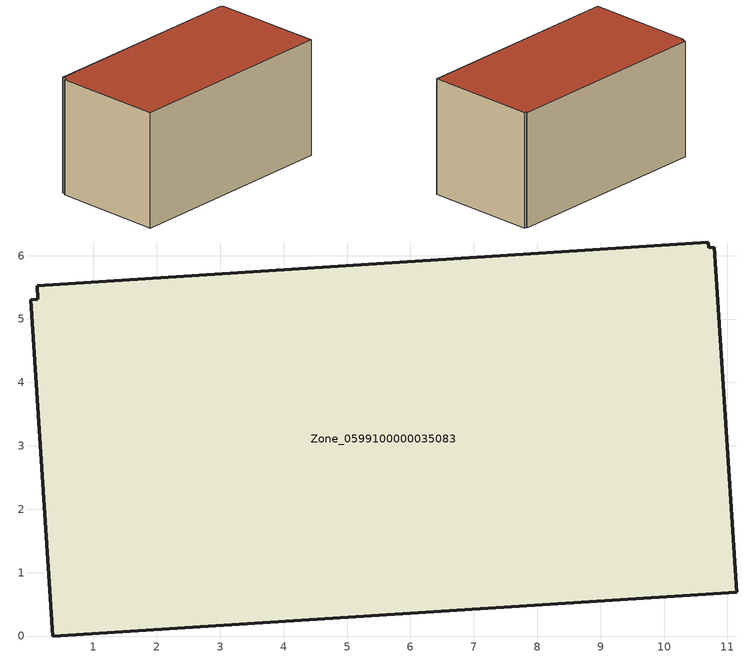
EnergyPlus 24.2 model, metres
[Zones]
Zone_0599100000035083
 floor ground (C_G): 0.01,5.31 0.12,5.32 0.11,5.53 10.7,6.21 10.71,6.12 10.79,6.13 11.14,0.69 0.36,0 z0
 wall outside (C_F): 11.14,0.69 10.79,6.13 10.71,6.12 10.7,6.21 0.11,5.53 0.12,5.32 0.01,5.31 0.36,0 11.14,0.69 z0:5.8
 roof outside (C_R): 0.12,5.32 0.01,5.31 0.36,0 11.14,0.69 10.79,6.13 10.71,6.12 10.7,6.21 0.11,5.53 z5.8
[BUILDING]
Pand.0599100000035083: North Axis=0; Terrain=City; Loads Convergence Tolerance Value=0.04; Temperature Convergence Tolerance Value=0.4; Solar Distribution=FullExterior; Maximum Number of Warmup Days=25; Minimum Number of Warmup Days=1
[Site:Location]
Rotterdam.The.Hague.AP_ZH_NLD Design_Conditions: Latitude=51.96; Longitude=4.45; Time Zone=1; Elevation=-4.5
[SITE:GROUNDTEMPERATURE:BUILDINGSURFACE]
18, 18, 18, 18, 18, 18, 18, 18, 18, 18, 18, 18
[MATERIAL] Thermal Absorptance=0.9; Solar Absorptance=0.7; Visible Absorptance=0.7
Name | Roughness | Thickness | Conductivity | Density | Specific Heat
G.TI.1992-2005 | MediumSmooth | 0.15 | 0.06 | 540 | 1210
F.TI.1992-2005 | Rough | 0.3 | 0.12 | 1920 | 840
R.TI.1992-2005 | MediumRough | 0.2 | 0.08 | 1500 | 1000
[CONSTRUCTION]
C_G: G.TI.1992-2005
C_F: F.TI.1992-2005
C_R: R.TI.1992-2005
[ZONE]
Zone_0599100000035083: Type=1; Multiplier=1; Ceiling Height=Autocalculate; Volume=Autocalculate; Floor Area=autocalculate; Part of Total Floor Area=Yes
[ZONEINFILTRATION:DESIGNFLOWRATE]
Infil_Zone_0599100000035083: Zone or ZoneList or Space or SpaceList=Zone_0599100000035083; Schedule=AlwaysOn; Design Flow Rate Calculation Method=Flow/Area; Flow Rate per Floor Area=0.0015; Constant Term Coefficient=1; Temperature Term Coefficient=0; Velocity Term Coefficient=0; Velocity Squared Term Coefficient=0
[HVACTEMPLATE:ZONE:IDEALLOADSAIRSYSTEM]
Zone_0599100000035083: Maximum Heating Supply Air Temperature=50; Minimum Cooling Supply Air Temperature=13; Maximum Heating Supply Air Humidity Ratio=0.0156; Minimum Cooling Supply Air Humidity Ratio=0.0077; Heating Limit=NoLimit; Cooling Limit=NoLimit; Dehumidification Control Type=ConstantSensibleHeatRatio; Cooling Sensible Heat Ratio=0.7; Dehumidification Setpoint=60; Humidification Control Type=None; Humidification Setpoint=30; Outdoor Air Method=None; Outdoor Air Flow Rate per Person=0.00944; Outdoor Air Flow Rate per Zone Floor Area=0; Outdoor Air Flow Rate per Zone=0; Demand Controlled Ventilation Type=None; Outdoor Air Economizer Type=NoEconomizer; Heat Recovery Type=None; Sensible Heat Recovery Effectiveness=0.7; Latent Heat Recovery Effectiveness=0.65
[ZONECONTROL:THERMOSTAT]
ThermostatControl_Zone_0599100000035083: Zone or ZoneList=Zone_0599100000035083; Control Type Schedule=DualSetpointControlType; Control 1=Thermostat_Zone_0599100000035083; Temperature Difference Between Cutout And Setpoint=0
[THERMOSTATSETPOINT:DUALSETPOINT]
Thermostat_Zone_0599100000035083: Heating Setpoint Temperature Schedule=HeatingSetpoint_Zone_0599100000035083; Cooling Setpoint Temperature Schedule=CoolingSetpoint_Zone_0599100000035083
[SCHEDULE:COMPACT]
HeatingSetpoint_Zone_0599100000035083: Through: 12/31, For: AllDays, Until: 24:00, 21
CoolingSetpoint_Zone_0599100000035083: Through: 12/31, For: AllDays, Until: 24:00, 24
DualSetpointControlType: Through: 12/31, For: AllDays, Until: 24:00, 4
AlwaysOn: Through: 12/31, For: AllDays, Until: 24:00, 1
